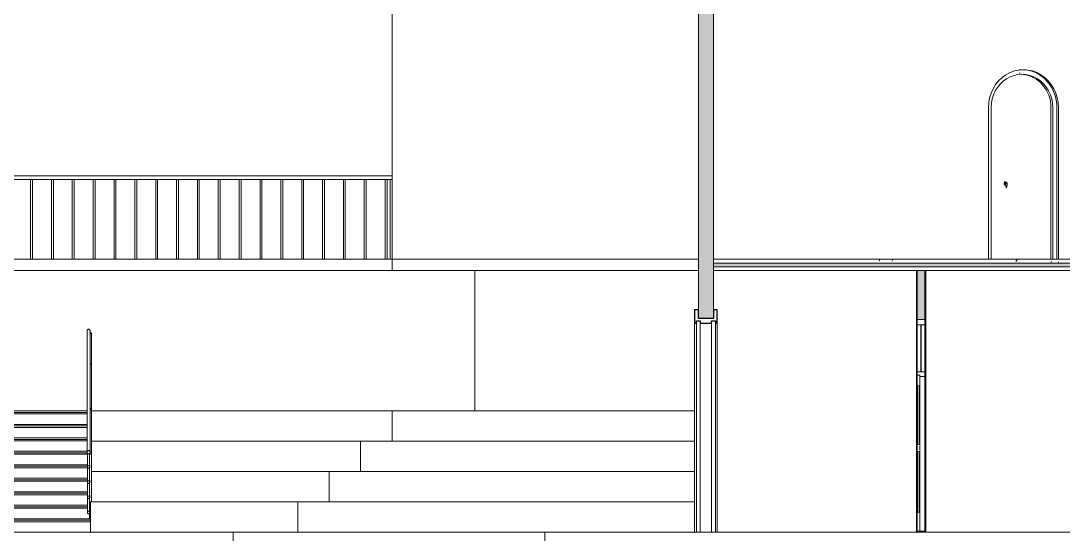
# Model space of a CAD drawing. Header units: millimetres. Extents: x -53195 to 48757, y -8729 to 15500.
# Drawn here: x -16902 to -3159, y -926 to 5845 of the extents above; entities that cross this region are included whole.
import ezdxf

# ---------------------------------------------------------------- set-up
doc = ezdxf.new("R2010")
doc.units = ezdxf.units.MM
for name, color, linetype, lineweight in [('A-CLNG', 13, 'Continuous', 9), ('A-DOOR', 31, 'Continuous', 9), ('A-DOOR-FRAM', 31, 'Continuous', 18), ('A-DOOR-GLAZ', 31, 'Continuous', 18), ('A-FLOR', 192, 'Continuous', 9), ('A-FLOR-FNSH', 192, 'Continuous', 35), ('A-FLOR-HRAL', 11, 'Continuous', 9), ('A-FLOR-MCUT', 51, 'Continuous', 9), ('A-FLOR-PATT', 8, 'Continuous', 35), ('A-WALL', 113, 'Continuous', 9), ('A-WALL-FNSH', 113, 'Continuous', 25), ('A-WALL-PATT', 111, 'Continuous', 25), ('I-WALL', 2, 'Continuous', 9), ('S-FNDN', 32, 'Continuous', 9), ('S-STRS', 31, 'Continuous', 9)]:
    doc.layers.add(name, color=color, linetype=linetype, lineweight=lineweight)
pattern_1 = [(0, (-5970.54, 5575), (812.8, 203.2), [33.528, -576.072, 33.528, -576.072, -3251.2]), (0, (-5970.54, 5575), (812.8, 203.2), [-1219.2, 33.528, -1185.672, 33.528, -576.072, -1422.4]), (0, (-5970.54, 5575), (812.8, 203.2), [-3048, 33.528, -372.872, 33.528, -982.472]), (120, (-5665.74, 5676.6), (-582.3764, 602.3054), [33.528, -576.072, 33.528, -3827.272]), (120, (-5665.74, 5676.6), (-582.3764, 602.3054), [-643.128, -576.072, 33.528, -1185.672, -2032]), (120, (-5665.74, 5676.6), (-582.3764, 602.3054), [-2438.4, 33.528, -576.072, 33.528, -1388.872]), (120, (-5665.74, 5676.6), (-582.3764, 602.3054), [-3081.528, -372.872, 33.528, -982.472]), (240, (-5564.14, 6083), (-230.4236, -805.5054), [33.528, -576.072, 33.528, -576.072, -3251.2]), (240, (-5564.14, 6083), (-230.4236, -805.5054), [-1219.2, 33.528, -1185.672, 33.528, -576.072, -1422.4]), (240, (-5564.14, 6083), (-230.4236, -805.5054), [-3048, 33.528, -372.872, 33.528, -982.472])]

# ---------------------------------------------------------------- blocks, each defined once
blk = doc.blocks.new('楼梯 - 楼梯-139472-Section 4')
at = {"layer": 'S-STRS'}
for p, q in [((-16030, 700), (-17940, 700)), ((-17940, 680), (-16030, 680)), ((-16030, 680), (-17940, 680)), ((-16030, 660), (-17940, 660)), ((-16030, 522), (-17940, 522)), ((-17940, 502), (-16030, 502)), ((-16030, 502), (-17940, 502)), ((-16030, 482), (-17940, 482)), ((-16030, 344), (-17940, 344)), ((-17940, 324), (-16030, 324)), ((-16030, 324), (-17940, 324)), ((-16030, 304), (-17940, 304)), ((-17941, 147), (-16028, 147)), ((-16028, 147), (-17941, 147)), ((-16030, 167), (-17940, 167)), ((-16025, 127), (-17945, 127)), ((-16025, -11), (-17945, -11)), ((-17945, -31), (-16025, -31)), ((-16025, -31), (-17945, -31)), ((-16025, -51), (-17945, -51)), ((-16025, -189), (-17945, -189)), ((-17945, -209), (-16025, -209)), ((-16025, -209), (-17945, -209)), ((-16025, -229), (-17945, -229)), ((-16025, -367), (-17945, -367)), ((-17945, -387), (-16025, -387)), ((-16025, -387), (-17945, -387)), ((-16025, -407), (-17945, -407)), ((-16025, -544), (-17945, -544)), ((-17945, -564), (-16025, -564)), ((-16025, -564), (-17945, -564)), ((-16025, -584), (-17945, -584)), ((-15985, -722), (-17985, -722)), ((-17985, -742), (-15985, -742)), ((-17985, -742), (-15985, -742)), ((-15985, -762), (-17985, -762))]:
    blk.add_line(p, q, dxfattribs=at)
blk = doc.blocks.new('栏杆扶手 - 25mm-139415-Section 4')
at = {"layer": 'A-FLOR-HRAL'}
blk.add_line((-17997, 1316), (-17997, 724), dxfattribs=at)
at = {"layer": 'A-FLOR-HRAL', "flags": 128}
for points in [[(-17997, 1316), (-17996, 1320), (-17992, 1322), (-17987, 1324), (-17982, 1324), (-17979, 1323)], [(-17979, 1310), (-17982, 1309), (-17987, 1309), (-17992, 1311), (-17996, 1313), (-17997, 1316)]]:
    blk.add_lwpolyline(points, dxfattribs=at)
blk = doc.blocks.new('栏杆扶手 - 25mm-139413-Section 4')
at = {"layer": 'A-FLOR-HRAL'}
blk.add_line((-17997, 724), (-17997, 139), dxfattribs=at)
at = {"layer": 'A-FLOR-HRAL', "flags": 128}
for points in [[(-17997, 724), (-17996, 727), (-17992, 730), (-17987, 731), (-17982, 731), (-17980, 731)], [(-17980, 717), (-17982, 717), (-17987, 717), (-17992, 718), (-17996, 721), (-17997, 724)]]:
    blk.add_lwpolyline(points, dxfattribs=at)
blk = doc.blocks.new('栏杆扶手 - 25mm-139411-Section 4')
at = {"layer": 'A-FLOR-HRAL'}
blk.add_line((-17997, 1724), (-17997, 1316), dxfattribs=at)
at = {"layer": 'A-FLOR-HRAL', "flags": 128}
for points in [[(-17997, 1724), (-17996, 1727), (-17992, 1730), (-17987, 1731), (-17982, 1731), (-17980, 1731)], [(-17980, 1717), (-17982, 1717), (-17987, 1717), (-17992, 1718), (-17996, 1721), (-17997, 1724)]]:
    blk.add_lwpolyline(points, dxfattribs=at)
blk = doc.blocks.new('栏杆扶手 - 25mm-V1-Section 4')
at = {"layer": 'A-FLOR-HRAL'}
for p, q in [((-15997, -722), (-15997, 139)), ((-15972, 139), (-15972, -500)), ((-15985, -722), (-15997, -722))]:
    blk.add_line(p, q, dxfattribs=at)
at = {"layer": 'A-FLOR-HRAL', "flags": 128}
for points in [[(-15997, 137), (-15996, 135), (-15992, 133), (-15987, 131), (-15982, 131), (-15977, 133), (-15973, 135), (-15972, 139)], [(-15972, 139), (-15973, 142), (-15977, 144), (-15982, 146), (-15987, 146), (-15992, 145)]]:
    blk.add_lwpolyline(points, dxfattribs=at)
blk = doc.blocks.new('栏杆扶手 - 栏杆扶手-139491-Section 4')
at = {"layer": 'A-FLOR-HRAL'}
for p, q in [((-16030, 1755), (-16030, 155)), ((-15990, 155), (-15990, 1755)), ((-16025, 139), (-16025, -40)), ((-16025, -40), (-16025, -240)), ((-15995, -40), (-15995, -14)), ((-16025, -240), (-16025, -440)), ((-15995, -240), (-15995, -214)), ((-16025, -440), (-16025, -640)), ((-15995, -440), (-15995, -414)), ((-15995, -640), (-15995, -614))]:
    blk.add_line(p, q, dxfattribs=at)
at = {"layer": 'A-FLOR-HRAL', "flags": 128}
for points in [[(-16030, 1755), (-16029, 1761), (-16027, 1766), (-16024, 1771), (-16020, 1775), (-16015, 1777), (-16010, 1778), (-16005, 1777), (-16000, 1775), (-15996, 1771), (-15992, 1766), (-15990, 1761), (-15990, 1755)], [(-15990, 155), (-15990, 161), (-15992, 166), (-15996, 171), (-16000, 175), (-16005, 177), (-16010, 178), (-16015, 177), (-16020, 175), (-16024, 171), (-16027, 166), (-16029, 161), (-16030, 155)], [(-16030, 155), (-16029, 149), (-16027, 143), (-16024, 138), (-16020, 134), (-16015, 132), (-16010, 131), (-16005, 132), (-16000, 134), (-15996, 138), (-15992, 143), (-15990, 149), (-15990, 155)], [(-15995, -40), (-15995, -35), (-15997, -31), (-15999, -27), (-16002, -25), (-16006, -23), (-16010, -22), (-16014, -23), (-16017, -25), (-16020, -27), (-16023, -31), (-16024, -35), (-16025, -40)], [(-16025, -40), (-16024, -44), (-16023, -48), (-16020, -52), (-16017, -55), (-16014, -57), (-16010, -57), (-16006, -57), (-16002, -55), (-15999, -52), (-15997, -48), (-15995, -44), (-15995, -40)], [(-15995, -240), (-15995, -235), (-15997, -231), (-15999, -227), (-16002, -225), (-16006, -223), (-16010, -222), (-16014, -223), (-16017, -225), (-16020, -227), (-16023, -231), (-16024, -235), (-16025, -240)], [(-16025, -240), (-16024, -244), (-16023, -248), (-16020, -252), (-16017, -255), (-16014, -257), (-16010, -257), (-16006, -257), (-16002, -255), (-15999, -252), (-15997, -248), (-15995, -244), (-15995, -240)], [(-15995, -440), (-15995, -435), (-15997, -431), (-15999, -427), (-16002, -425), (-16006, -423), (-16010, -422), (-16014, -423), (-16017, -425), (-16020, -427), (-16023, -431), (-16024, -435), (-16025, -440)], [(-16025, -440), (-16024, -444), (-16023, -448), (-16020, -452), (-16017, -455), (-16014, -457), (-16010, -457), (-16006, -457), (-16002, -455), (-15999, -452), (-15997, -448), (-15995, -444), (-15995, -440)], [(-15995, -640), (-15995, -635), (-15997, -631), (-15999, -627), (-16002, -625), (-16006, -623), (-16010, -622), (-16014, -623), (-16017, -625), (-16020, -627), (-16023, -631), (-16024, -635), (-16025, -640)], [(-16025, -640), (-16024, -644), (-16023, -648), (-16020, -652), (-16017, -655), (-16014, -657), (-16010, -657), (-16006, -657), (-16002, -655), (-15999, -652), (-15997, -648), (-15995, -644), (-15995, -640)]]:
    blk.add_lwpolyline(points, dxfattribs=at)
at = {"extrusion": (0, 0, -1), "zscale": -1}
for name in ['栏杆扶手 - 25mm-139411-Section 4', '栏杆扶手 - 25mm-139415-Section 4', '栏杆扶手 - 25mm-139413-Section 4']:
    blk.add_blockref(name, (33969, 0), dxfattribs=at)
blk.add_blockref('栏杆扶手 - 25mm-V1-Section 4', (0, 0))
blk = doc.blocks.new('Double Shutter-Arch - ext-236540-Section 4')
at = {"layer": 'A-DOOR', "lineweight": 18}
for p, q in [((-5047, 1170), (-5082, 1170)), ((-5082, 1170), (-5082, 1030)), ((-5047, 1030), (-5047, 1170)), ((-5082, 1030), (-5047, 1030)), ((-5054, 1030), (-5074, 1030)), ((-5074, 1030), (-5074, 255)), ((-5054, 255), (-5054, 1030)), ((-5047, 255), (-5082, 255)), ((-5082, 255), (-5082, 165)), ((-5082, 165), (-5047, 165)), ((-5074, 255), (-5054, 255)), ((-5054, 165), (-5074, 165)), ((-5074, 165), (-5074, -635)), ((-5054, -635), (-5054, 165)), ((-5047, 165), (-5047, 255)), ((-5047, -635), (-5082, -635)), ((-5082, -635), (-5082, -885)), ((-5074, -635), (-5054, -635)), ((-5047, -885), (-5047, -635)), ((-5082, -885), (-5047, -885))]:
    blk.add_line(p, q, dxfattribs=at)
at = {"layer": 'A-DOOR'}
for p, q in [((-5082, 255), (-5082, 1030)), ((-5047, 1030), (-5047, 255)), ((-5082, -635), (-5082, 165)), ((-5047, 165), (-5047, -635))]:
    blk.add_line(p, q, dxfattribs=at)
at = {"layer": 'A-DOOR-FRAM'}
for p, q in [((-4982, 1906), (-5082, 1906)), ((-5082, 1906), (-5082, 1835)), ((-5082, 1835), (-4982, 1835)), ((-4982, 1835), (-4982, 1906)), ((-4982, 1215), (-5082, 1215)), ((-5082, 1215), (-5082, 1170)), ((-5082, 1170), (-5047, 1170)), ((-5047, 1170), (-5047, 1155)), ((-5047, 1155), (-4982, 1155)), ((-4982, 1155), (-4982, 1215))]:
    blk.add_line(p, q, dxfattribs=at)
at = {"layer": 'A-DOOR-FRAM', "lineweight": 9}
for p, q in [((-5082, 1215), (-5082, 1835)), ((-4982, 1835), (-4982, 1215)), ((-4982, 1155), (-4982, -885))]:
    blk.add_line(p, q, dxfattribs=at)
at = {"layer": 'A-DOOR-GLAZ'}
for p, q in [((-5030, 1835), (-5034, 1835)), ((-5034, 1835), (-5034, 1215)), ((-5030, 1215), (-5030, 1835)), ((-5034, 1215), (-5030, 1215))]:
    blk.add_line(p, q, dxfattribs=at)
blk = doc.blocks.new('Arch - 750 x 2100 mm-239389-Section 4')
at = {"layer": 'A-DOOR'}
for p, q in [((-3726, 5155), (-3740, 5155)), ((-3934, 3720), (-3935, 3720)), ((-3919, 3720), (-3920, 3720)), ((-3935, 3680), (-3934, 3680)), ((-3920, 3680), (-3919, 3680)), ((-3908, 3707), (-3919, 3707)), ((-3919, 3693), (-3908, 3693))]:
    blk.add_line(p, q, dxfattribs=at)
at = {"layer": 'A-DOOR', "flags": 128}
for points in [[(-3948, 3709), (-3948, 3709), (-3948, 3709), (-3948, 3709), (-3948, 3709), (-3948, 3709)], [(-3948, 3709), (-3948, 3709), (-3948, 3709), (-3948, 3709), (-3948, 3709)], [(-3906, 3709), (-3906, 3709), (-3906, 3709), (-3906, 3709), (-3906, 3709), (-3906, 3709), (-3906, 3709), (-3906, 3709), (-3906, 3709), (-3906, 3709), (-3906, 3709), (-3906, 3709), (-3907, 3709), (-3907, 3709), (-3907, 3709), (-3907, 3709), (-3907, 3709), (-3907, 3709), (-3907, 3709), (-3907, 3709), (-3907, 3709), (-3907, 3709), (-3907, 3709), (-3907, 3709), (-3907, 3709), (-3907, 3709), (-3907, 3709), (-3907, 3709), (-3907, 3709), (-3907, 3709), (-3907, 3709), (-3907, 3709), (-3907, 3709), (-3907, 3709), (-3908, 3709), (-3908, 3709), (-3908, 3709), (-3908, 3709), (-3908, 3709), (-3908, 3709), (-3908, 3709), (-3908, 3709), (-3908, 3709), (-3908, 3709), (-3908, 3709), (-3908, 3709), (-3908, 3709), (-3908, 3709), (-3908, 3709), (-3908, 3709), (-3908, 3709), (-3909, 3709), (-3909, 3709), (-3909, 3709), (-3909, 3709), (-3909, 3709), (-3909, 3709), (-3909, 3709), (-3909, 3709), (-3909, 3709), (-3909, 3709), (-3909, 3709), (-3909, 3709), (-3909, 3709), (-3909, 3709), (-3909, 3709), (-3909, 3709), (-3909, 3709), (-3909, 3709)], [(-3906, 3645), (-3906, 3645), (-3906, 3645), (-3906, 3645), (-3906, 3645), (-3906, 3645), (-3906, 3645), (-3906, 3645), (-3906, 3645), (-3906, 3644), (-3906, 3644), (-3907, 3644), (-3907, 3644), (-3907, 3644), (-3907, 3644), (-3907, 3644), (-3907, 3644), (-3907, 3644), (-3907, 3644), (-3907, 3644), (-3907, 3644), (-3907, 3644), (-3907, 3644), (-3907, 3644), (-3908, 3644), (-3908, 3644), (-3908, 3644), (-3908, 3644)], [(-3906, 3709), (-3906, 3709), (-3906, 3709), (-3905, 3709), (-3905, 3709), (-3904, 3708), (-3904, 3708), (-3904, 3708), (-3903, 3708), (-3903, 3708), (-3903, 3708), (-3902, 3708), (-3902, 3708), (-3902, 3707), (-3901, 3707), (-3901, 3707), (-3901, 3707), (-3900, 3707), (-3900, 3706), (-3900, 3706), (-3900, 3706), (-3899, 3706), (-3899, 3705), (-3899, 3705), (-3899, 3705), (-3898, 3704), (-3898, 3704), (-3898, 3704), (-3898, 3703), (-3898, 3703), (-3897, 3703), (-3897, 3702), (-3897, 3702), (-3897, 3702), (-3897, 3701), (-3897, 3701), (-3897, 3700), (-3897, 3700), (-3897, 3700), (-3897, 3699), (-3897, 3699)], [(-3906, 3709), (-3906, 3709), (-3906, 3709), (-3906, 3709), (-3906, 3709), (-3906, 3709), (-3906, 3709), (-3906, 3709), (-3906, 3709), (-3906, 3709)], [(-3897, 3699), (-3897, 3693), (-3897, 3686), (-3898, 3679), (-3899, 3673), (-3900, 3666), (-3902, 3660), (-3903, 3654), (-3905, 3647), (-3906, 3645)]]:
    blk.add_lwpolyline(points, dxfattribs=at)
at = {"layer": 'A-DOOR'}
for centre, major_axis, start_param, end_param in [((-3920, 3700), (0, 20), 0, 1.570796), ((-3919, 3700), (0, 20), 5.039899, 7.853982), ((-3920, 3700), (0, 20), 1.570796, 3.141593), ((-3919, 3700), (0, 20), 1.570796, 3.295772), ((-3919, 3700), (0, 7), 6.021386, 7.853982), ((-3919, 3700), (0, 7), 1.570796, 3.403392), ((-3909, 3699), (0, 9.45), 0, 1.570796), ((-3766, 3699), (0, 165), 1.570796, 1.904747), ((-3907, 3646), (0, 2.34), 1.904747, 2.985054), ((-3908, 3646), (0, 2.34), 3.298132, 4.378438), ((-3906, 3699), (0, 9.45), 4.712389, 6.283185), ((-4050, 3699), (0, 165), 4.48113, 4.552538), ((-4050, 3699), (0, 165), 4.596064, 4.712389)]:
    blk.add_ellipse(centre, major_axis=major_axis, ratio=0.92388, start_param=start_param, end_param=end_param, dxfattribs=at)
at = {"layer": 'A-DOOR-FRAM', "lineweight": 9}
for p, q in [((-3702, 5200), (-3740, 5200)), ((-4108, 4700), (-4108, 2700)), ((-3320, 2700), (-3320, 4700)), ((-3295, 4700), (-3295, 2700)), ((-3240, 2700), (-3240, 4700))]:
    blk.add_line(p, q, dxfattribs=at)
for centre, major_axis, end_param in [((-3702, 4700), (0, 440), 7.853982), ((-3726, 4700), (0, 440), 6.200512), ((-3702, 4700), (0, 500), 6.262389)]:
    blk.add_ellipse(centre, major_axis=major_axis, ratio=0.92388, start_param=4.712389, end_param=end_param, dxfattribs=at)
blk = doc.blocks.new('栏杆扶手 - 25mm-159095-Section 4')
at = {"layer": 'A-FLOR-HRAL'}
for p, q in [((-12099, 2700), (-12099, 3750)), ((-12074, 2700), (-12074, 3750)), ((-12099, 2700), (-12074, 2700))]:
    blk.add_line(p, q, dxfattribs=at)
blk = doc.blocks.new('栏杆扶手 - 25mm-V4-Section 4')
at = {"layer": 'A-FLOR-HRAL'}
for p, q in [((-21999, 2700), (-21999, 3750)), ((-21974, 2700), (-21974, 3750)), ((-21999, 2700), (-21974, 2700))]:
    blk.add_line(p, q, dxfattribs=at)
blk = doc.blocks.new('栏杆扶手 - 栏杆扶手-159679-Section 4')
at = {"layer": 'A-FLOR-HRAL'}
for p, q in [((-22012, 3750), (-22012, 3800)), ((-22012, 3800), (-12008, 3800)), ((-12008, 3750), (-22012, 3750)), ((-12008, 3800), (-12008, 3750))]:
    blk.add_line(p, q, dxfattribs=at)
for name, p in [('栏杆扶手 - 25mm-V4-Section 4', (0, 0)), ('栏杆扶手 - 25mm-159095-Section 4', (-9625, 0)), ('栏杆扶手 - 25mm-159095-Section 4', (-9350, 0)), ('栏杆扶手 - 25mm-159095-Section 4', (-9075, 0)), ('栏杆扶手 - 25mm-159095-Section 4', (-8800, 0)), ('栏杆扶手 - 25mm-159095-Section 4', (-8525, 0)), ('栏杆扶手 - 25mm-159095-Section 4', (-8250, 0)), ('栏杆扶手 - 25mm-159095-Section 4', (-7975, 0)), ('栏杆扶手 - 25mm-159095-Section 4', (-7700, 0)), ('栏杆扶手 - 25mm-159095-Section 4', (-7425, 0)), ('栏杆扶手 - 25mm-159095-Section 4', (-7150, 0)), ('栏杆扶手 - 25mm-159095-Section 4', (-6875, 0)), ('栏杆扶手 - 25mm-159095-Section 4', (-6600, 0)), ('栏杆扶手 - 25mm-159095-Section 4', (-6325, 0)), ('栏杆扶手 - 25mm-159095-Section 4', (-6050, 0)), ('栏杆扶手 - 25mm-159095-Section 4', (-5775, 0)), ('栏杆扶手 - 25mm-159095-Section 4', (-5500, 0)), ('栏杆扶手 - 25mm-159095-Section 4', (-5225, 0)), ('栏杆扶手 - 25mm-159095-Section 4', (-4950, 0)), ('栏杆扶手 - 25mm-159095-Section 4', (-4675, 0)), ('栏杆扶手 - 25mm-159095-Section 4', (-4400, 0)), ('栏杆扶手 - 25mm-159095-Section 4', (-4125, 0)), ('栏杆扶手 - 25mm-159095-Section 4', (-3850, 0)), ('栏杆扶手 - 25mm-159095-Section 4', (-3575, 0)), ('栏杆扶手 - 25mm-159095-Section 4', (-3300, 0)), ('栏杆扶手 - 25mm-159095-Section 4', (-3025, 0)), ('栏杆扶手 - 25mm-159095-Section 4', (-2750, 0)), ('栏杆扶手 - 25mm-159095-Section 4', (-2475, 0)), ('栏杆扶手 - 25mm-159095-Section 4', (-2200, 0)), ('栏杆扶手 - 25mm-159095-Section 4', (-1925, 0)), ('栏杆扶手 - 25mm-159095-Section 4', (-1650, 0)), ('栏杆扶手 - 25mm-159095-Section 4', (-1375, 0)), ('栏杆扶手 - 25mm-159095-Section 4', (-1100, 0)), ('栏杆扶手 - 25mm-159095-Section 4', (-825, 0)), ('栏杆扶手 - 25mm-159095-Section 4', (-550, 0)), ('栏杆扶手 - 25mm-159095-Section 4', (-275, 0)), ('栏杆扶手 - 25mm-159095-Section 4', (0, 0)), ('栏杆扶手 - 25mm-159095-Section 4', (66, 0))]:
    blk.add_blockref(name, p)
blk = doc.blocks.new('gharnize door vorodi - gharnize door vorodi-160907-Section 4')
at = {"layer": 'A-CLNG', "lineweight": 25}
for p, q in [((-7969, 2034), (-8019, 2034)), ((-8019, 2034), (-8019, 1859)), ((-7969, 1919), (-7969, 2034)), ((-7769, 2034), (-7769, 1919)), ((-7719, 2034), (-7769, 2034)), ((-7719, 1859), (-7719, 2034)), ((-8019, 1859), (-7994, 1859)), ((-7994, 1859), (-7994, 1889)), ((-7994, 1889), (-7944, 1889)), ((-7769, 1919), (-7969, 1919)), ((-7944, 1889), (-7944, 1859)), ((-7944, 1859), (-7794, 1859)), ((-7794, 1859), (-7794, 1889)), ((-7794, 1889), (-7744, 1889)), ((-7744, 1889), (-7744, 1859)), ((-7744, 1859), (-7719, 1859))]:
    blk.add_line(p, q, dxfattribs=at)
at = {"layer": 'A-CLNG'}
for p, q in [((-8019, 1275), (-8019, 1859)), ((-7994, 1859), (-7994, 1275)), ((-7944, 1275), (-7944, 1859)), ((-7794, 1859), (-7794, 1275)), ((-7744, 1859), (-7744, 1275)), ((-7719, 1859), (-7719, 1275)), ((-8019, -900), (-8019, 1275)), ((-7994, 1275), (-7994, -900)), ((-7944, 1275), (-7944, -900)), ((-7794, 1275), (-7794, -900)), ((-7744, 1275), (-7744, -900)), ((-7719, 1275), (-7719, -900))]:
    blk.add_line(p, q, dxfattribs=at)

msp = doc.modelspace()

# ---------------------------------------------------------------- hatches: boundary and pattern name
at = {"layer": 'A-FLOR-PATT', "lineweight": 9}
h = msp.add_hatch(dxfattribs=at)
h.set_pattern_fill('FP_2', color=256, style=0, pattern_type=2)
h.set_pattern_definition(pattern_1)
h.paths.add_polyline_path([(-2248, 2650), (-2248, 2700), (-7769, 2700), (-7769, 2650), (-2702, 2650)], flags=0)
at = {"layer": 'A-FLOR-PATT'}
msp.add_hatch(color=256, dxfattribs=at).paths.add_polyline_path([(-2248, 2600), (-2248, 2650), (-7769, 2650), (-7769, 2600), (-2702, 2600)], flags=0)
at = {"layer": 'A-WALL-PATT', "lineweight": 9}
msp.add_hatch(color=256, dxfattribs=at).paths.add_polyline_path([(-7769, 1919), (-7769, 7700), (-7969, 7700), (-7969, 1919)], flags=0)
h = msp.add_hatch(dxfattribs=at)
h.set_pattern_fill('FP_2', color=256, style=0, pattern_type=2)
h.set_pattern_definition(pattern_1)
h.paths.add_polyline_path([(-5094, -900), (-5082, -900), (-5082, -885), (-5094, -885)], flags=0)
h.paths.add_polyline_path([(-5094, 1906), (-5082, 1906), (-5082, 2550), (-5094, 2550)], flags=0)
at = {"layer": 'A-WALL-PATT'}
h = msp.add_hatch(color=256, dxfattribs=at)
h.paths.add_polyline_path([(-5082, -900), (-4982, -900), (-4982, -885), (-5082, -885)], flags=0)
h.paths.add_polyline_path([(-4982, 1906), (-4982, 2550), (-5082, 2550), (-5082, 1906)], flags=0)

# ---------------------------------------------------------------- linework, layer by layer
at = {"layer": 'A-FLOR'}
for p, q in [((-17024, 2700), (-16774, 2700)), ((-16749, 2700), (-16499, 2700)), ((-16474, 2700), (-16224, 2700)), ((-16199, 2700), (-15949, 2700)), ((-15924, 2700), (-15674, 2700)), ((-15649, 2700), (-15399, 2700)), ((-15374, 2700), (-15124, 2700)), ((-15099, 2700), (-14849, 2700)), ((-14824, 2700), (-14574, 2700)), ((-14549, 2700), (-14299, 2700)), ((-14274, 2700), (-14024, 2700)), ((-13999, 2700), (-13749, 2700)), ((-13724, 2700), (-13474, 2700)), ((-13449, 2700), (-13199, 2700)), ((-13174, 2700), (-12924, 2700)), ((-12899, 2700), (-12649, 2700)), ((-12624, 2700), (-12374, 2700)), ((-12349, 2700), (-12099, 2700)), ((-12074, 2700), (-12033, 2700)), ((-12008, 2700), (-12008, 2550)), ((-12008, 2700), (-12006, 2700)), ((-7969, 2550), (-21962, 2550)), ((-24024, -900), (-9993, -900)), ((-14103, -900), (-14103, -1100))]:
    msp.add_line(p, q, dxfattribs=at)
at = {"layer": 'A-FLOR-FNSH', "color": 1, "lineweight": 18}
for p, q in [((-2248, 2700), (-7769, 2700)), ((-7769, 2550), (-5094, 2550)), ((-4970, 2550), (-2248, 2550)), ((-2248, -900), (-9993, -900)), ((-9993, -900), (-9993, -1100))]:
    msp.add_line(p, q, dxfattribs=at)
at = {"layer": 'A-FLOR-MCUT'}
for p, q in [((-2248, 2650), (-7769, 2650)), ((-2248, 2600), (-7769, 2600))]:
    msp.add_line(p, q, dxfattribs=at)
at = {"layer": 'A-WALL', "color": 1, "lineweight": 18}
for p, q in [((-7969, 7700), (-7969, 1919)), ((-7769, 1919), (-7769, 7700)), ((-7969, 1919), (-7769, 1919)), ((-5082, 1906), (-4982, 1906)), ((-4982, -885), (-5082, -885)), ((-5082, -900), (-4982, -900))]:
    msp.add_line(p, q, dxfattribs=at)
at = {"layer": 'A-WALL'}
for p, q in [((-4144, 2700), (-4144, 4700)), ((-3220, 4700), (-3220, 2700)), ((-10915, 700), (-10915, 2550)), ((-4970, 2550), (-5094, 2550)), ((-5082, 1906), (-5082, 2550)), ((-4982, 1906), (-4982, 2550)), ((-5082, -900), (-5082, -885)), ((-4982, -900), (-4982, -885))]:
    msp.add_line(p, q, dxfattribs=at)
msp.add_ellipse((-3682, 4700), major_axis=(0, 500), ratio=0.92388, start_param=4.712389, end_param=7.853982, dxfattribs=at)
at = {"layer": 'A-WALL-FNSH', "color": 5, "lineweight": 18}
for p, q in [((-5094, 2550), (-5094, 1906)), ((-4970, 1906), (-4970, 2550)), ((-5094, 1906), (-5082, 1906)), ((-4982, 1906), (-4970, 1906)), ((-5094, -885), (-5094, -900)), ((-5082, -885), (-5094, -885)), ((-5094, -900), (-5082, -900)), ((-4970, -885), (-4982, -885)), ((-4982, -900), (-4970, -900)), ((-4970, -900), (-4970, -885))]:
    msp.add_line(p, q, dxfattribs=at)
at = {"layer": 'I-WALL'}
for p, q in [((-12006, 7612), (-12006, 2700)), ((-12006, 2700), (-7969, 2700)), ((-5094, -885), (-5094, 1906)), ((-4970, 1906), (-4970, -885))]:
    msp.add_line(p, q, dxfattribs=at)
at = {"layer": 'S-FNDN'}
for p, q in [((-15972, 700), (-8019, 700)), ((-12008, 700), (-12008, 300)), ((-15972, 300), (-8019, 300)), ((-12422, 300), (-12422, -100)), ((-15972, -100), (-8019, -100)), ((-12836, -100), (-12836, -500)), ((-15985, -500), (-8019, -500)), ((-15985, -500), (-15985, -900)), ((-13250, -900), (-13250, -500))]:
    msp.add_line(p, q, dxfattribs=at)

# ---------------------------------------------------------------- block references
at = {"layer": 'A-CLNG'}
msp.add_blockref('gharnize door vorodi - gharnize door vorodi-160907-Section 4', (0, 0), dxfattribs=at)
at = {"layer": 'A-DOOR'}
for name in ['Arch - 750 x 2100 mm-239389-Section 4', 'Double Shutter-Arch - ext-236540-Section 4']:
    msp.add_blockref(name, (0, 0), dxfattribs=at)
at = {"layer": 'A-FLOR-HRAL'}
for name in ['栏杆扶手 - 栏杆扶手-159679-Section 4', '栏杆扶手 - 栏杆扶手-139491-Section 4']:
    msp.add_blockref(name, (0, 0), dxfattribs=at)
at = {"layer": 'S-STRS'}
msp.add_blockref('楼梯 - 楼梯-139472-Section 4', (0, 0), dxfattribs=at)

doc.saveas('drawing.dxf')
